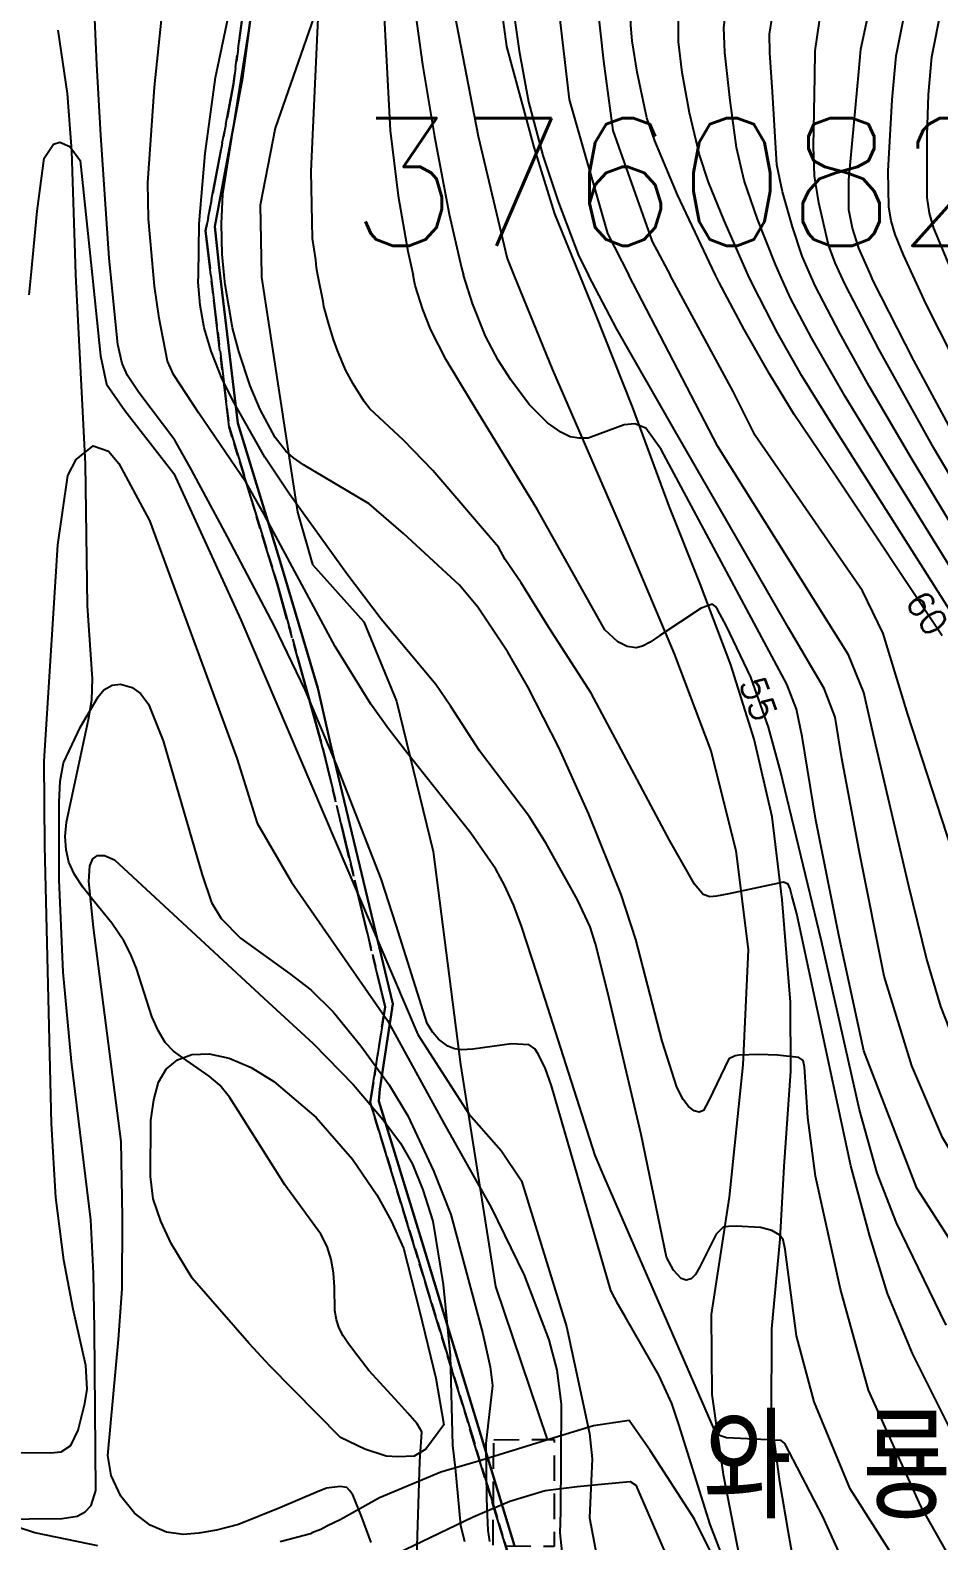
# Model space of a CAD drawing. Header units: feet. Extents: x 197796 to 199821, y 552499 to 555392.
# Drawn here: x 198995.5 to 199066.7, y 553838.9 to 553957.3 of the extents above; entities that cross this region are included whole.
import ezdxf
from ezdxf.enums import TextEntityAlignment as Align

# ---------------------------------------------------------------- set-up
doc = ezdxf.new("R2010")
doc.units = ezdxf.units.FT
doc.header["$MEASUREMENT"] = 0
doc.linetypes.add('ANYANG3', pattern=[3, 2, -1])
doc.linetypes.add('JEON', pattern=[12, 4, -0.5, 1, -0.5, 4, -0.5, 1, -0.5])
for name, color, linetype in [('AAA004', 7, 'ANYANG3'), ('AAC001', 7, 'CONTINUOUS'), ('ADA085', 1, 'CONTINUOUS'), ('BA003', 5, 'CONTINUOUS'), ('CA0011', 7, 'CONTINUOUS'), ('CAA001', 7, 'CONTINUOUS'), ('CAA002', 30, 'CONTINUOUS'), ('EA0018', 7, 'JEON'), ('EA0118', 7, 'JEON'), ('wipco_지적', 20, 'CONTINUOUS'), ('ZC251', 7, 'CONTINUOUS'), ('ZC601', 7, 'CONTINUOUS')]:
    doc.layers.add(name, color=color, linetype=linetype)
doc.styles.add('NGSW', font='ROMANS.shx', dxfattribs={"bigfont": 'NGSW.shx'})
doc.styles.get("Standard").update_dxf_attribs({"font": 'ROMANS.shx', "bigfont": 'NGSW.shx'})

msp = doc.modelspace()

# ---------------------------------------------------------------- linework, layer by layer
at = {"layer": 'AAA004', "color": 255, "flags": 128}
msp.add_lwpolyline([(199031.79, 553846.84), (199036.54, 553846.87), (199036.54, 553838.47), (199031.75, 553838.51)], close=True, dxfattribs=at)
at = {"layer": 'AAC001', "color": 255, "flags": 128}
for points in [[(198953.44, 554021.76), (198965.14, 554022.9), (198980.78, 554024.39), (198993.72, 554023.24), (199019.73, 554013), (199022.13, 554005.19), (199021.15, 554002.15), (199020.11, 553998.22), (199019.79, 553991.72), (199019.59, 553984.51), (199019.56, 553962.23), (199017.7, 553958.36), (199014.66, 553949.66), (199013.49, 553943.64), (199013.59, 553938.15)], [(199013.59, 553938.15), (199013.59, 553937.98), (199016.41, 553919.56), (199017.6, 553915.46), (199021.62, 553910.96), (199024.18, 553904.74), (199027.05, 553892.95), (199029.2, 553876.26), (199031.93, 553858.85), (199035.97, 553846.86)]]:
    msp.add_lwpolyline(points, dxfattribs=at)
at = {"layer": 'ADA085', "color": 255, "flags": 128}
for points in [[(199038.54, 553938.15), (199036.58, 553942.95), (199034.95, 553948.17), (199032.82, 553956.06), (199032.14, 553961.08)], [(199028.73, 553958.64), (199030.57, 553949.05), (199032.84, 553939.45), (199033.37, 553938.15)], [(199033.37, 553938.15), (199036.4, 553930.71), (199041.54, 553918.86), (199045.92, 553908.46), (199048.8, 553900.84), (199050.76, 553893.05), (199051.73, 553885.25), (199051.31, 553876.24), (199050.24, 553865.85), (199048.83, 553856.66), (199048.87, 553850.4), (199049.77, 553844.11), (199051.44, 553835.6)], [(199067.89, 553814), (199063.7, 553821.07), (199059.47, 553827.58), (199057.01, 553831.85), (199055.57, 553835.71), (199054.87, 553839.71), (199054.2, 553843.54), (199053.56, 553848.49), (199053.58, 553855.54), (199054.24, 553862.56), (199054.54, 553868.27), (199055.08, 553875.73), (199055.04, 553881.15), (199054.39, 553889.16), (199053.62, 553895.68), (199052.19, 553901.77), (199050.37, 553907.59), (199047.96, 553913.94), (199045.55, 553920.03), (199042.66, 553927.83), (199039.8, 553935.07), (199038.54, 553938.15)], [(199000.77, 553838.52), (198995.83, 553839.54), (198991.42, 553840.99), (198985.04, 553842.82), (198978.88, 553844.82), (198971.93, 553847.05), (198968.59, 553848.27), (198966.15, 553849.66), (198963.43, 553851.39), (198961.05, 553853.4), (198958.71, 553855.53), (198956.49, 553858.16), (198954.39, 553860.61)], [(199050.33, 553834.97), (199047.53, 553840.63), (199044.06, 553846.01), (199042.41, 553848.35), (199039.62, 553847.93), (199036.18, 553846.88), (199030.77, 553845.22), (199027.65, 553844.3), (199022.85, 553842.28), (199019.76, 553840.56), (199018.77, 553840.11), (199018.24, 553839.81), (199017.55, 553839.56), (199017.44, 553839.48), (199015.07, 553838.85)], [(199018.88, 553835.36), (199030.19, 553840.79), (199033.06, 553842.04), (199035.82, 553842.88), (199038.32, 553843.19), (199040.49, 553843.4), (199042.48, 553843.58), (199042.92, 553843.29), (199047.18, 553833.46)]]:
    msp.add_lwpolyline(points, dxfattribs=at)
at = {"layer": 'BA003', "color": 255, "flags": 128}
for points in [[(198999.06, 553938.16), (198999.02, 553939.03), (198998.74, 553947.88), (198998.4, 553952.39), (198997.67, 553957.36)], [(199025.58, 553831.84), (199026, 553845.14), (199026.15, 553847.46), (199025.8, 553848.1), (199025.06, 553848.94), (199024.37, 553849.72), (199022, 553852.28), (199020.88, 553853.73), (199020.35, 553854.45), (199019.99, 553854.99), (199019.68, 553855.59), (199019.46, 553856.25), (199019.33, 553856.98), (199019.31, 553858.82), (199019.24, 553859.92), (199019.06, 553860.98), (199018.74, 553861.99), (199018.25, 553862.97), (199015.43, 553866.84), (199011.77, 553872.63), (199011.09, 553873.7), (199010.32, 553874.63), (199009.5, 553875.35), (199007.44, 553876.78), (199006.69, 553877.32), (199006.04, 553877.98), (199005.5, 553878.93), (199005.01, 553880.03), (199003.79, 553883.79), (199003.34, 553884.93), (199002.8, 553885.96), (199001.86, 553887.33), (199000.38, 553889.18), (198999.59, 553890.17), (198998.94, 553891.16), (198998.49, 553892.12), (198998.28, 553893.1), (198998.22, 553894.13), (198998.31, 553895.27), (199000.05, 553903.31), (199000.29, 553904.84), (199000.36, 553906.49), (198999.96, 553912.23), (198999.8, 553923.36), (198999.06, 553938.16)]]:
    msp.add_lwpolyline(points, dxfattribs=at)
at = {"layer": 'CAA001', "color": 255, "flags": 128}
for points, elevation in [([(199061.33, 553938.15), (199060.39, 553940.27), (199059.9, 553941.82), (199059.61, 553943.26), (199059.62, 553945.61), (199060.4, 553954.08), (199060.57, 553955.86), (199061.09, 553958.28), (199062.46, 553962.55), (199063.48, 553965.17), (199064.75, 553967.73), (199066.91, 553971.51), (199068.91, 553974.74), (199071.44, 553978.16), (199076.45, 553984.22), (199080.77, 553989.18), (199082.24, 553990.8), (199084.9, 553993.3), (199092.41, 553999.48), (199100.55, 554007.01), (199107.71, 554013.12), (199111.66, 554016.57), (199114.96, 554019.8), (199116.76, 554021.65)], 65), ([(199049.17, 553938.15), (199046.19, 553944.44), (199044.41, 553948.68), (199043.8, 553950.48), (199043.02, 553954.06), (199042.65, 553956.5), (199042.54, 553957.73), (199042.59, 553959.66), (199043.14, 553963.26), (199044.41, 553969.29), (199045.3, 553972.37), (199052.21, 553991.37), (199053, 553993.06), (199054.59, 553995.63), (199055.65, 553997.08), (199056.94, 553998.59), (199058.28, 553999.85), (199063.06, 554003.4), (199064.49, 554004.52), (199065.72, 554005.75), (199067.82, 554008.26)], 60), ([(199001.79, 553938.16), (199001.66, 553939.47), (199001, 553949.12), (199000.7, 553954.67), (199000.48, 553959.42)], 50), ([(199023.22, 553958.42), (199023.69, 553949.47), (199024.31, 553944.36), (199025.06, 553940.03), (199025.47, 553938.15)], 55), ([(199049.78, 553837.56), (199048.74, 553840.21), (199046.29, 553848.03), (199045.75, 553849.69), (199044.74, 553851.92), (199042.12, 553856.45), (199041.55, 553857.44), (199040.98, 553858.55), (199036.32, 553874.59), (199035.86, 553875.93), (199035.3, 553877.04), (199035.01, 553877.48), (199034.58, 553877.81), (199033.18, 553877.89), (199030.15, 553877.46), (199029.28, 553877.4), (199028.72, 553877.49), (199028.2, 553877.69), (199027.47, 553878.24), (199027.01, 553878.78), (199026.59, 553879.47), (199024.16, 553887.18), (199022.96, 553890.82), (199019.46, 553899.79), (199017.03, 553905.63), (199014.61, 553910.63), (199010.92, 553917.63), (199008.11, 553922.89), (199006.81, 553925.2), (199003.98, 553928.94), (199003.1, 553930.27), (199002.69, 553931.21), (199002.35, 553932.71), (199001.79, 553938.16)], 50), ([(199067.25, 553855.82), (199063.34, 553863.84), (199061.84, 553867.75), (199060.46, 553872.7), (199057.47, 553885.92), (199054.25, 553899.26), (199053.33, 553902.72), (199051.94, 553906.63), (199050.03, 553910.62), (199049.33, 553911.92), (199049.16, 553912.18), (199048.94, 553912.35), (199048.04, 553912.03), (199044.82, 553909.89), (199044.04, 553909.37), (199043.45, 553909.05), (199042.95, 553908.94), (199042.25, 553909.03), (199041.51, 553909.4), (199040.5, 553910.33), (199039.3, 553912.47), (199035.2, 553919.79), (199030.04, 553928.2), (199028.07, 553931.51), (199026.86, 553933.86), (199026.23, 553935.44), (199025.65, 553937.33), (199025.47, 553938.15)], 55), ([(199066.92, 553909.87), (199058.65, 553922.3), (199055.33, 553927.23), (199053.42, 553930.35), (199051.41, 553933.87), (199049.45, 553937.56), (199049.17, 553938.15)], 60), ([(199069.28, 553922.95), (199064.71, 553931.46), (199061.5, 553937.76), (199061.33, 553938.15)], 65)]:
    msp.add_lwpolyline(points, dxfattribs=dict(at, elevation=elevation))
at = {"layer": 'CAA001', "color": 255, "elevation": 45, "flags": 128}
msp.add_lwpolyline([(199023.36, 553845.57), (199021.7, 553846.1), (199019.78, 553847.03), (199014.24, 553852.63), (199012.64, 553854.4), (199008.17, 553859.52), (199006.53, 553862.22), (199005.71, 553863.99), (199005.12, 553865.73), (199004.9, 553867.47), (199004.93, 553871.86), (199005.15, 553873.5), (199005.52, 553874.87), (199006.13, 553875.91), (199007.01, 553876.62), (199008.14, 553877.05), (199009.5, 553877.11), (199011.07, 553876.77), (199012.79, 553876.02), (199014.55, 553874.92), (199017.87, 553872.1), (199020.73, 553868.84), (199022.64, 553866.05), (199023.76, 553864.02), (199024.73, 553861.86), (199025.98, 553856.96), (199027.25, 553851.67), (199027.88, 553848.01), (199026.48, 553846.1), (199025.55, 553845.57), (199024.29, 553845.51)], close=True, dxfattribs=at)
at = {"layer": 'CAA002', "color": 255, "flags": 128}
for points, elevation in [([(199064.62, 553938.15), (199063.89, 553939.74), (199063.26, 553941.32), (199062.94, 553942.4), (199062.74, 553943.46), (199062.7, 553946.33), (199063.02, 553951.9), (199063.33, 553955.33), (199063.9, 553958.22), (199064.94, 553961.72), (199065.92, 553964.38), (199067.2, 553967.17), (199069, 553970.51), (199070.23, 553972.59), (199072.48, 553975.94), (199075.76, 553980.14), (199078.2, 553983.02), (199081.65, 553986.9), (199084.89, 553990.08), (199111.52, 554013.94), (199116.11, 554018.21), (199116.76, 554018.79)], 66), ([(199067.81, 553938.15), (199066.29, 553941.83), (199065.94, 553942.99), (199065.76, 553944.22), (199065.76, 553949.13), (199065.85, 553952.3), (199066.13, 553955.26), (199066.86, 553958.93), (199067.67, 553961.65), (199068.78, 553964.64), (199069.98, 553967.38), (199071.64, 553970.57), (199073.48, 553973.59), (199075.22, 553976.09), (199078.6, 553980.33), (199081.83, 553983.98), (199084.13, 553986.39), (199112.94, 554012.65), (199116.76, 554016.06)], 67), ([(199051.74, 553938.15), (199049.84, 553942.43), (199048.62, 553945.44), (199047.91, 553947.58), (199047.12, 553950.87), (199046.56, 553954.02), (199046.27, 553956.43), (199046.28, 553959.04), (199046.59, 553961.26), (199047.19, 553964.26), (199047.96, 553967.49), (199048.71, 553970.08), (199051.5, 553977.28), (199055.43, 553987.05), (199056.22, 553989.03), (199057.27, 553990.95), (199058.64, 553992.99), (199059.82, 553994.5), (199061.1, 553995.91), (199065.15, 553999.19), (199066.96, 554000.78)], 61), ([(199054.23, 553938.15), (199053.86, 553938.97), (199052.47, 553942.54), (199051.41, 553945.57), (199050.82, 553948.16), (199050.31, 553951.83), (199049.89, 553955.59), (199049.82, 553957.57), (199050.16, 553960.26), (199051.37, 553965.39), (199052.01, 553967.68), (199059.37, 553984.72), (199060.02, 553986.31), (199061.45, 553988.65), (199062.76, 553990.43), (199063.96, 553991.9), (199068.22, 553995.73)], 62), ([(199056.61, 553938.15), (199055.96, 553939.63), (199055.2, 553941.93), (199054.42, 553944.68), (199053.98, 553946.79), (199053.63, 553952.51), (199053.43, 553955.57), (199053.41, 553957.04), (199053.76, 553959.36), (199054.6, 553962.71), (199055.36, 553965.53), (199056.54, 553968.63), (199058.22, 553972.27), (199063.42, 553982.58), (199064.45, 553984.44), (199066.07, 553986.8), (199068.09, 553989.27)], 63), ([(199058.99, 553938.15), (199058.55, 553939.11), (199058.02, 553940.52), (199057.26, 553943.8), (199056.93, 553945.93), (199056.85, 553948.22), (199056.95, 553953.71), (199056.99, 553955.73), (199057.32, 553958.06), (199058.3, 553961.79), (199059.09, 553964.36), (199060.24, 553967.41), (199062.45, 553971.77), (199066.32, 553978.42), (199067.77, 553980.96)], 64), ([(199010.68, 553938.15), (199010.52, 553939.79), (199010.46, 553942.16), (199010.56, 553944.49), (199013.38, 553962.3)], 53), ([(199005.13, 553938.16), (199004.73, 553942.57), (199004.7, 553945.39), (199005.2, 553952.89), (199006.03, 553960.7)], 51), ([(199018.02, 553938.15), (199017.91, 553938.72), (199017.85, 553939.34), (199017.6, 553941.02), (199017.49, 553946.3), (199018.13, 553960.59)], 54), ([(199039.67, 553961.62), (199040.4, 553954.91), (199041.12, 553949.48), (199044.2, 553940.79), (199045.62, 553938.15)], 59), ([(199025.53, 553959.58), (199026.21, 553954.66), (199027.16, 553949), (199028.29, 553942.93), (199029.26, 553938.71), (199029.43, 553938.15)], 56), ([(199033.17, 553960.14), (199033.79, 553955.72), (199034.52, 553951.74), (199035.64, 553947.52), (199036.87, 553943.84), (199038.46, 553939.62), (199039.22, 553938.15)], 57), ([(199036.77, 553959.98), (199037.71, 553951.91), (199040.71, 553941.4), (199042.39, 553938.15)], 58), ([(199008.65, 553938.15), (199008.71, 553942.16), (199009.17, 553947.69), (199009.99, 553953.65), (199011.17, 553959.21)], 52), ([(198995.54, 553938.16), (198996.01, 553943.17), (198996.58, 553947.32), (198997.31, 553948.4), (198997.79, 553948.56), (198998.59, 553948.24), (198999.39, 553947.12), (199000.32, 553938.16)], 49), ([(198995.4, 553936.61), (198995.54, 553938.16)], 49), ([(199000.32, 553938.16), (199000.98, 553931.83), (199001.46, 553929.6), (199002.89, 553927.53), (199006.72, 553922.59), (199011.98, 553911.11), (199025.85, 553878.61), (199029.83, 553872.39), (199032.38, 553869.53), (199033.98, 553867.14), (199037.5, 553855.73), (199039.29, 553847.34), (199039.5, 553845.36), (199039.29, 553840.72), (199039.82, 553837.96), (199040.98, 553835.49), (199044.98, 553829.26), (199048.55, 553823.6), (199052.68, 553818.11), (199061.52, 553806.49), (199066.81, 553799.1)], 49), ([(199063.52, 553827.71), (199057.58, 553840.84), (199054.59, 553846.54), (199054.31, 553846.78), (199051.67, 553846.92), (199050.04, 553847), (199049.48, 553847.18), (199049.06, 553847.67), (199040.49, 553867.34), (199039.74, 553869.12), (199035.2, 553883.35), (199033.98, 553887.12), (199033.38, 553888.74), (199032.63, 553890.33), (199031.95, 553891.58), (199029.99, 553894.41), (199025.07, 553900.62), (199023.55, 553902.59), (199022.17, 553904.5), (199019.37, 553909.04), (199013.78, 553919.43), (199012.41, 553921.84), (199008.69, 553927.33), (199006.69, 553930.36), (199006.24, 553931.41), (199005.58, 553934.78), (199005.21, 553937.28), (199005.13, 553938.16)], 51), ([(199067.73, 553830.38), (199059.72, 553842.99), (199056.89, 553849.81), (199055.51, 553854.98), (199054.62, 553861.76), (199054.46, 553862.53), (199054.2, 553862.89), (199053.59, 553863.25), (199052.69, 553863.49), (199050.8, 553863.59), (199050.18, 553863.57), (199049.76, 553863.51), (199049.22, 553862.95), (199047.95, 553860.39), (199047.59, 553859.81), (199047.25, 553859.47), (199046.88, 553859.35), (199046.49, 553859.48), (199045.87, 553860.13), (199045.32, 553861.17), (199043.35, 553870.78), (199040.74, 553881.88), (199039.77, 553885.71), (199039.35, 553887.06), (199038.36, 553889.17), (199035.9, 553893.6), (199034.59, 553895.68), (199030.68, 553900.85), (199028.42, 553904.33), (199027.26, 553906.05), (199022.97, 553911.17), (199020.27, 553914.72), (199015.79, 553920.98), (199013.87, 553923.87), (199011.45, 553928.14), (199010.51, 553929.98), (199009.64, 553932.18), (199009.1, 553934.02), (199008.79, 553935.8), (199008.64, 553937.6), (199008.65, 553938.15)], 52), ([(199070.75, 553831.95), (199065.25, 553841.65), (199061.15, 553850.73), (199058.96, 553858.66), (199057.01, 553867.52), (199056.4, 553872.11), (199056.15, 553876.08), (199056.04, 553876.58), (199055.7, 553876.81), (199054.02, 553877), (199052.57, 553877.05), (199051.03, 553876.99), (199050.71, 553876.93), (199050.21, 553876.71), (199048.64, 553873.44), (199048.22, 553872.67), (199047.88, 553872.52), (199047.49, 553872.62), (199047.06, 553872.96), (199046.63, 553873.51), (199046.14, 553874.49), (199044.98, 553878.08), (199042.94, 553886.07), (199041.79, 553889.58), (199039.25, 553895.88), (199036.92, 553901.07), (199034.46, 553905.87), (199033.28, 553907.92), (199032.89, 553908.6), (199030.55, 553912.11), (199029.11, 553913.83), (199024.71, 553917.88), (199022.03, 553920.21), (199016.9, 553923.28), (199016.11, 553923.81), (199015.51, 553924.35), (199014.68, 553925.41), (199013.5, 553927.61), (199012.7, 553929.47), (199011.82, 553932.15), (199011.33, 553934.02), (199010.75, 553937.41), (199010.68, 553938.15)], 53), ([(199068.23, 553846.34), (199064.6, 553853.6), (199062.65, 553858.32), (199061.26, 553862.8), (199059.77, 553868.32), (199055.54, 553888.07), (199055.15, 553889.5), (199055.01, 553890.04), (199054.86, 553890.41), (199054.49, 553890.56), (199050.21, 553889.65), (199049.24, 553889.45), (199048.73, 553889.41), (199048.21, 553889.58), (199047.53, 553890.4), (199045.59, 553893.8), (199039.43, 553905.38), (199036.1, 553910.53), (199033.95, 553914.02), (199032.7, 553915.84), (199032.16, 553916.81), (199027.02, 553922.82), (199024.73, 553925.2), (199022.09, 553927.66), (199021.63, 553928.25), (199020.77, 553929.63), (199020.18, 553930.73), (199019.56, 553932.23), (199019.25, 553933.11), (199018.87, 553934.29), (199018.49, 553935.68), (199018.42, 553936.09), (199018.02, 553938.15)], 54), ([(199077.57, 553846.95), (199064.95, 553866.56), (199060.8, 553877.33), (199058.86, 553886.26), (199057.03, 553895.41), (199055.95, 553901.98), (199055.52, 553904.13), (199054.77, 553906.07), (199044.91, 553924.48), (199043.71, 553926.16), (199042.84, 553926.49), (199042.02, 553926.4), (199040.1, 553925.7), (199039.18, 553925.36), (199038.5, 553925.36), (199037.77, 553925.47), (199037.05, 553925.83), (199036, 553926.56), (199034.56, 553928), (199033.13, 553929.93), (199032.13, 553931.48), (199031.15, 553933.35), (199030.12, 553935.92), (199029.43, 553938.15)], 56), ([(199116.73, 553768.57), (199116.57, 553768.86), (199111.3, 553779.21), (199099.04, 553809.2), (199096.65, 553816.09), (199093.27, 553828.61), (199090.17, 553836.35), (199086.38, 553843.52), (199079.06, 553853.37), (199071.18, 553863.5), (199066.96, 553870.53), (199064.56, 553876.15), (199062.39, 553883.18), (199060.51, 553892.61), (199059.08, 553900.26), (199058.54, 553903.49), (199057.68, 553905.75), (199054.88, 553910.49), (199045.91, 553926.09), (199041.43, 553933.91), (199039.22, 553938.15)], 57), ([(199116.73, 553774.22), (199114.59, 553778.46), (199112.75, 553782.74), (199101.99, 553809.34), (199100.45, 553816.23), (199096.51, 553835.93), (199093.69, 553841.55), (199091.72, 553845.35), (199089.05, 553849.15), (199086.94, 553851.26), (199079.62, 553858.57), (199075.26, 553863.92), (199071.6, 553869.68), (199069.49, 553874.04), (199066.82, 553880.8), (199065.7, 553884.6), (199064.32, 553890.24), (199061.55, 553902.09), (199060.8, 553905.43), (199059.6, 553908.37), (199049.34, 553924.71), (199042.39, 553938.15)], 58), ([(199116.73, 553780.49), (199115.24, 553783.81), (199105.19, 553806.9), (199103.1, 553813.86), (199102.17, 553819.19), (199101.01, 553845.15), (199100.08, 553848.86), (199098.69, 553851.41), (199097.53, 553853.03), (199095.45, 553854.65), (199092.9, 553856.04), (199083.85, 553859.75), (199079.68, 553862.76), (199073.88, 553870.18), (199072.03, 553874.12), (199071.1, 553878.06), (199068.44, 553890.79), (199064.25, 553903.7), (199062.31, 553910.06), (199060.69, 553913.39), (199052.29, 553925.56), (199050.55, 553929.01), (199045.62, 553938.15)], 59), ([(199069.14, 553909.33), (199058.33, 553926.38), (199055.93, 553930.26), (199054.03, 553933.61), (199052.11, 553937.32), (199051.74, 553938.15)], 61), ([(199070.8, 553910.03), (199062.78, 553922.99), (199059.34, 553928.64), (199056.7, 553933.23), (199055.04, 553936.35), (199054.23, 553938.15)], 62), ([(199073.03, 553909.64), (199064.5, 553923.83), (199061.22, 553929.44), (199058.9, 553933.6), (199056.98, 553937.31), (199056.61, 553938.15)], 63), ([(199075.36, 553909.23), (199066.29, 553924.57), (199061.98, 553932.33), (199059.36, 553937.36), (199058.99, 553938.15)], 64), ([(199116.74, 553857.51), (199116.52, 553858.15), (199115.75, 553860.22), (199115.01, 553861.53), (199113.91, 553862.91), (199112.37, 553864.45), (199110.51, 553866.09), (199107.04, 553868.82), (199094.9, 553877.2), (199092.69, 553878.71), (199091.87, 553879.34), (199090.92, 553880.42), (199090.3, 553881.42), (199089.52, 553882.94), (199088.1, 553886.74), (199084.5, 553898.04), (199083.14, 553902.22), (199081.42, 553906.69), (199080.44, 553909.07), (199072.73, 553922.49), (199068.84, 553929.63), (199065.68, 553935.87), (199064.62, 553938.15)], 66), ([(198992.22, 553845.86), (198997.07, 553845.81), (198997.91, 553845.91), (198998.65, 553846.4), (198999.22, 553847.6), (198999.75, 553849.69), (198999.94, 553850.8), (198999.83, 553852.67), (198998.84, 553857.07), (198998.1, 553860.92), (198997.48, 553865.83), (198997.14, 553871.65), (198996.61, 553893.41), (198996.56, 553900.05), (198997.63, 553917.01), (198998.43, 553922.43), (198999.07, 553923.7), (199000.41, 553924.75), (199001.62, 553924.34), (199002.41, 553923.38), (199004.81, 553918.92), (199011.66, 553900.28), (199013.25, 553895.18), (199015.96, 553890.56), (199023.46, 553879.72), (199027.92, 553871.6), (199031.58, 553865.06), (199034.18, 553859.76), (199036.1, 553854.67), (199036.75, 553852.29), (199037.07, 553849.63), (199037.02, 553841.2), (199036.97, 553839.56), (199037.13, 553838.06)], 48), ([(198992.78, 553840.62), (198997.97, 553840.68), (198999.15, 553840.86), (198999.79, 553841.2), (199000.25, 553841.7), (199000.62, 553842.86), (199000.5, 553855.5), (199000.44, 553859.91), (199000.23, 553864.08), (198998.71, 553876.51), (198998.05, 553883.5), (198997.74, 553890.75), (198997.75, 553896.82), (198997.81, 553898.48), (198998.07, 553899.9), (198999.42, 553902.73), (199000.79, 553905.08), (199001.25, 553905.63), (199001.89, 553906.01), (199002.56, 553906.08), (199003.45, 553905.83), (199004.11, 553905.34), (199004.74, 553904.51), (199005.89, 553901.64), (199008.94, 553891.13), (199009.69, 553888.96), (199010.44, 553887.71), (199011.94, 553886.17), (199015.8, 553883.39), (199017.47, 553882.11), (199019.21, 553880.38), (199021.38, 553877.73), (199023.59, 553874.68), (199025.05, 553872.25), (199027.07, 553867.93), (199028.42, 553864.5), (199030.93, 553855.16), (199031.52, 553852.55), (199031.69, 553851.1), (199031.17, 553846.55), (199031.23, 553842.22), (199031.33, 553839.72), (199031.46, 553838.86)], 47), ([(199022.19, 553838.78), (199021.46, 553840.78), (199020.74, 553842.52), (199020.49, 553842.88), (199020.28, 553843.09), (199019.76, 553843.18), (199018.68, 553843.06), (199017.85, 553842.7), (199015.02, 553841.52), (199011.79, 553840.19), (199010.08, 553839.76), (199008.68, 553839.51), (199007.46, 553839.41), (199006.15, 553839.6), (199004.88, 553840.15), (199003.64, 553841.08), (199002.58, 553842.42), (199001.83, 553844.05), (199001.56, 553845.6), (199002.4, 553854.71), (199002.67, 553858.68), (199002.71, 553864.29), (199002.59, 553870.23), (199000.44, 553887), (199000.07, 553890.62), (199000.15, 553891.83), (199000.37, 553892.38), (199000.75, 553892.64), (199001.3, 553892.65), (199002.08, 553892.31), (199014.11, 553881.16), (199017.65, 553877.9), (199020.81, 553874.67), (199023.14, 553871.93), (199024.5, 553870.1), (199025.42, 553868.45), (199026.24, 553866.43), (199027.03, 553863.98), (199027.84, 553859.02), (199028.39, 553853.46), (199028.55, 553846.4), (199028.78, 553844.64), (199029.19, 553840.14), (199029.49, 553838.86)], 46)]:
    msp.add_lwpolyline(points, dxfattribs=dict(at, elevation=elevation))
at = {"layer": 'EA0018', "color": 255, "flags": 128}
msp.add_lwpolyline([(198917.75, 554166.59), (198918.24, 554165.05), (198925.26, 554143.1), (198929.08, 554123.99), (198927.93, 554105.35), (198921.98, 554071.39), (198926.22, 554052.5), (198936.22, 554018.72), (198937.64, 553999.65), (198950.78, 553998.35), (198954.07, 554006.13), (198976.24, 554011.79), (199002.37, 554008.03), (199020.4, 554005.35), (199016.8, 553993.28), (199014.07, 553973.24), (199011.4, 553953.13), (199009.22, 553941.61), (199009.63, 553938.15)], dxfattribs=at)
at = {"layer": 'EA0018', "color": 255}
msp.add_lwpolyline([(199009.63, 553938.15), (199011.06, 553926.26), (199014.82, 553913.97), (199017.19, 553905.38), (199018.43, 553900.96), (199023.28, 553880.78), (199022.12, 553873.28), (199032.85, 553838.15)], dxfattribs=at)
at = {"layer": 'EA0118', "color": 255, "flags": 128}
msp.add_lwpolyline([(199009.63, 553938.15), (199009.22, 553941.61), (199011.4, 553953.13), (199014.07, 553973.24), (199016.8, 553993.28), (199020.4, 554005.35), (199002.37, 554008.03), (198976.24, 554011.79), (198954.07, 554006.13), (198950.78, 553998.35), (198937.64, 553999.65), (198936.22, 554018.72), (198926.22, 554052.5), (198921.98, 554071.39), (198927.93, 554105.35), (198929.08, 554123.99), (198925.26, 554143.1), (198918.24, 554165.05), (198917.75, 554166.59)], dxfattribs=at)
at = {"layer": 'EA0118', "color": 255}
msp.add_lwpolyline([(199032.85, 553838.15), (199022.12, 553873.28), (199023.28, 553880.78), (199018.43, 553900.96), (199017.19, 553905.38), (199014.82, 553913.97), (199011.06, 553926.26), (199009.63, 553938.15)], dxfattribs=at)
at = {"layer": 'wipco_지적', "color": 20}
for points in [[(199014.67, 553972.82), (199012.12, 553953.58), (199009.94, 553941.97), (199010.27, 553938.73), (199011.74, 553926.55), (199015.07, 553915.69), (199018.02, 553905.76), (199019, 553901.4), (199023.9, 553881.02), (199022.86, 553874.33), (199022.79, 553873.38), (199026.16, 553862.41), (199028.27, 553855.44), (199030.06, 553849.62), (199033.41, 553838.53)], [(199033.41, 553838.53), (199030.06, 553849.62), (199028.27, 553855.44), (199026.16, 553862.41), (199022.79, 553873.38), (199022.86, 553874.33), (199023.9, 553881.02), (199019, 553901.4), (199018.02, 553905.76), (199015.07, 553915.69), (199011.74, 553926.55), (199010.27, 553938.73), (199009.94, 553941.97), (199012.12, 553953.58), (199014.67, 553972.82)]]:
    msp.add_lwpolyline(points, dxfattribs=at)

# ---------------------------------------------------------------- texts
at = {"layer": 'CA0011'}
for s, rotation, p in [('60', 304, (199065.87, 553909.68)), ('55', 290, (199052.2, 553902.98))]:
    msp.add_text(s, height=2, rotation=rotation, dxfattribs=at).set_placement(p, align=Align.RIGHT)
at = {"layer": 'ZC251', "style": 'NGSW'}
msp.add_text('와 룡 동', height=8, dxfattribs=at).set_placement((199048.18, 553840.66))
at = {"layer": 'ZC601', "style": 'NGSW'}
msp.add_text('376082038', height=10, dxfattribs=at).set_placement((199020.45, 553940.45))

doc.saveas('drawing.dxf')
